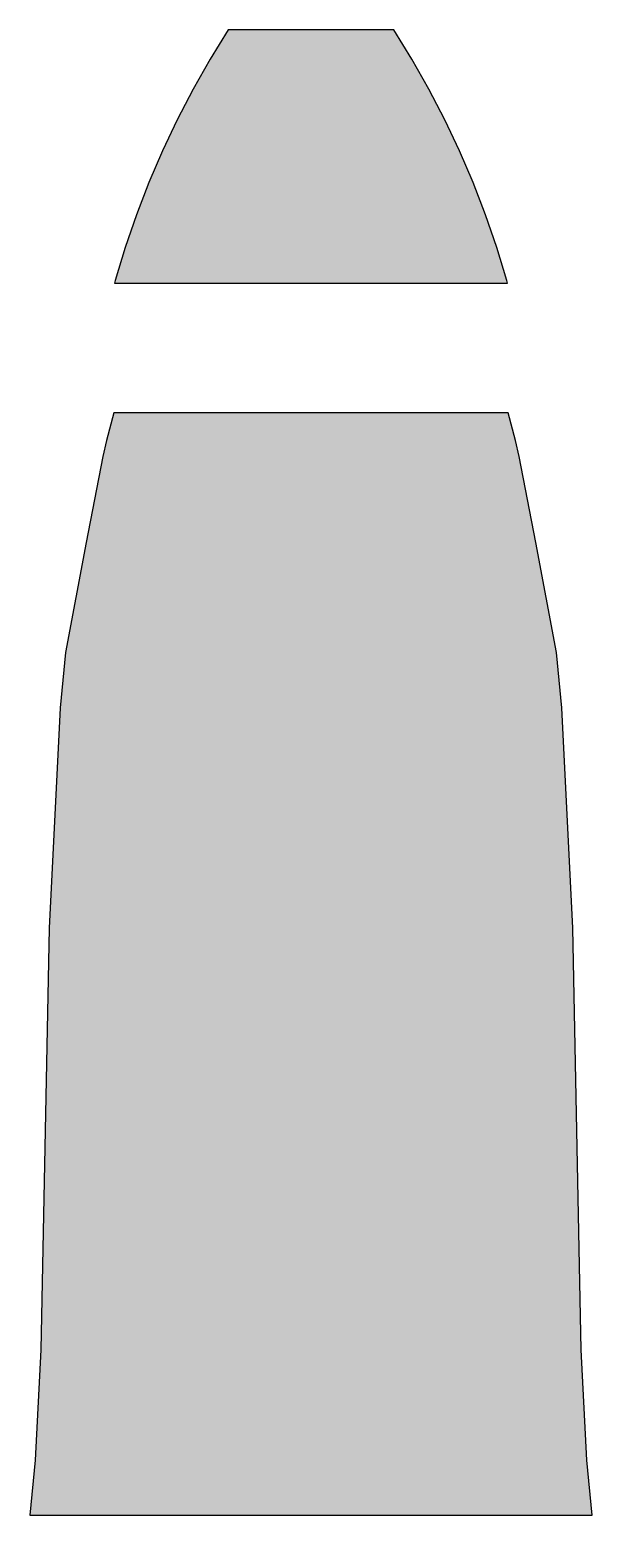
# Model space of a CAD drawing. Header units: millimetres. Extents: x -1763 to -743, y -1099 to 1596.
import ezdxf

# ---------------------------------------------------------------- set-up
doc = ezdxf.new("R2010")
doc.units = ezdxf.units.MM
doc.header["$MEASUREMENT"] = 0
doc.layers.add('layer 1', color=7, linetype='Continuous')

msp = doc.modelspace()

# ---------------------------------------------------------------- hatches: boundary and pattern name
at = {"layer": 'layer 1', "true_color": 0xe31e24}
h = msp.add_hatch(color=242, dxfattribs=at)
edge = h.paths.add_edge_path()
edge.add_spline(control_points=[(-1403.4187, 1595.6399), (-1403.4187, 1595.6399), (-1103.419, 1595.6399), (-1103.419, 1595.6399), (-1103.419, 1595.6399), (-1070.5252, 1542.3852), (-1070.5252, 1542.3852), (-1070.5252, 1542.3852), (-1039.6299, 1487.9461), (-1039.6299, 1487.9461), (-1039.6299, 1487.9461), (-1010.7731, 1432.3991), (-1010.7731, 1432.3991), (-1010.7731, 1432.3991), (-983.9955, 1375.8208), (-983.9955, 1375.8208), (-983.9955, 1375.8208), (-959.3338, 1318.2901), (-959.3338, 1318.2901), (-959.3338, 1318.2901), (-936.8213, 1259.883), (-936.8213, 1259.883), (-936.8213, 1259.883), (-916.4903, 1200.6826), (-916.4903, 1200.6826), (-916.4903, 1200.6826), (-898.3679, 1140.7675), (-898.3679, 1140.7675), (-898.3679, 1140.7675), (-897.0228, 1135.6403), (-897.0228, 1135.6403), (-897.0228, 1135.6403), (-1609.8148, 1135.6403), (-1609.8148, 1135.6403), (-1609.8148, 1135.6403), (-1608.4684, 1140.7675), (-1608.4684, 1140.7675), (-1608.4684, 1140.7675), (-1590.3473, 1200.6826), (-1590.3473, 1200.6826), (-1590.3473, 1200.6826), (-1570.0163, 1259.883), (-1570.0163, 1259.883), (-1570.0163, 1259.883), (-1547.5043, 1318.2901), (-1547.5043, 1318.2901), (-1547.5043, 1318.2901), (-1522.8426, 1375.8208), (-1522.8426, 1375.8208), (-1522.8426, 1375.8208), (-1496.0651, 1432.3991), (-1496.0651, 1432.3991), (-1496.0651, 1432.3991), (-1467.2063, 1487.9461), (-1467.2063, 1487.9461), (-1467.2063, 1487.9461), (-1436.311, 1542.3852), (-1436.311, 1542.3852), (-1436.311, 1542.3852), (-1403.4187, 1595.6399), (-1403.4187, 1595.6399)], knot_values=[0, 0, 0, 0, 0.05, 0.05, 0.05, 0.1, 0.1, 0.1, 0.15, 0.15, 0.15, 0.2, 0.2, 0.2, 0.25, 0.25, 0.25, 0.3, 0.3, 0.3, 0.35, 0.35, 0.35, 0.4, 0.4, 0.4, 0.45, 0.45, 0.45, 0.5, 0.5, 0.5, 0.55, 0.55, 0.55, 0.6, 0.6, 0.6, 0.65, 0.65, 0.65, 0.7, 0.7, 0.7, 0.75, 0.75, 0.75, 0.8, 0.8, 0.8, 0.85, 0.85, 0.85, 0.9, 0.9, 0.9, 0.95, 0.95, 0.95, 1, 1, 1, 1], degree=3, periodic=1)
h = msp.add_hatch(color=242, dxfattribs=at)
edge = h.paths.add_edge_path()
edge.add_spline(control_points=[(-778.4192, -34.3595), (-778.4192, -34.3595), (-763.4183, -799.3583), (-763.4183, -799.3583), (-763.4183, -799.3583), (-753.4187, -999.3582), (-753.4187, -999.3582), (-753.4187, -999.3582), (-743.4195, -1099.3579), (-743.4195, -1099.3579), (-743.4195, -1099.3579), (-1763.4186, -1099.3579), (-1763.4186, -1099.3579), (-1763.4186, -1099.3579), (-1753.4175, -999.3582), (-1753.4175, -999.3582), (-1753.4175, -999.3582), (-1743.4179, -799.3583), (-1743.4179, -799.3583), (-1743.4179, -799.3583), (-1728.4189, -34.3595), (-1728.4189, -34.3595), (-1728.4189, -34.3595), (-1708.4182, 365.6418), (-1708.4182, 365.6418), (-1708.4182, 365.6418), (-1698.4186, 465.6415), (-1698.4186, 465.6415), (-1698.4186, 465.6415), (-1660.919, 665.6415), (-1660.919, 665.6415), (-1660.919, 665.6415), (-1630.8283, 821.2286), (-1630.8283, 821.2286), (-1630.8283, 821.2286), (-1624.358, 850.2228), (-1624.358, 850.2228), (-1624.358, 850.2228), (-1611.1261, 900.6411), (-1611.1261, 900.6411), (-1611.1261, 900.6411), (-895.7102, 900.6411), (-895.7102, 900.6411), (-895.7102, 900.6411), (-882.4796, 850.2228), (-882.4796, 850.2228), (-882.4796, 850.2228), (-876.0098, 821.2286), (-876.0098, 821.2286), (-876.0098, 821.2286), (-845.9192, 665.6415), (-845.9192, 665.6415), (-845.9192, 665.6415), (-808.4191, 465.6415), (-808.4191, 465.6415), (-808.4191, 465.6415), (-798.418, 365.6418), (-798.418, 365.6418), (-798.418, 365.6418), (-778.4192, -34.3595), (-778.4192, -34.3595)], knot_values=[0, 0, 0, 0, 0.05, 0.05, 0.05, 0.1, 0.1, 0.1, 0.15, 0.15, 0.15, 0.2, 0.2, 0.2, 0.25, 0.25, 0.25, 0.3, 0.3, 0.3, 0.35, 0.35, 0.35, 0.4, 0.4, 0.4, 0.45, 0.45, 0.45, 0.5, 0.5, 0.5, 0.55, 0.55, 0.55, 0.6, 0.6, 0.6, 0.65, 0.65, 0.65, 0.7, 0.7, 0.7, 0.75, 0.75, 0.75, 0.8, 0.8, 0.8, 0.85, 0.85, 0.85, 0.9, 0.9, 0.9, 0.95, 0.95, 0.95, 1, 1, 1, 1], degree=3, periodic=1)

# ---------------------------------------------------------------- linework, layer by layer
at = {"layer": 'layer 1', "color": 242}
for points in [[(-1403.4187, 1595.6399), (-1403.4187, 1595.6399), (-1103.419, 1595.6399), (-1103.419, 1595.6399), (-1103.419, 1595.6399), (-1070.5252, 1542.3852), (-1070.5252, 1542.3852), (-1070.5252, 1542.3852), (-1039.6299, 1487.9461), (-1039.6299, 1487.9461), (-1039.6299, 1487.9461), (-1010.7731, 1432.3991), (-1010.7731, 1432.3991), (-1010.7731, 1432.3991), (-983.9955, 1375.8208), (-983.9955, 1375.8208), (-983.9955, 1375.8208), (-959.3338, 1318.2901), (-959.3338, 1318.2901), (-959.3338, 1318.2901), (-936.8213, 1259.883), (-936.8213, 1259.883), (-936.8213, 1259.883), (-916.4903, 1200.6826), (-916.4903, 1200.6826), (-916.4903, 1200.6826), (-898.3679, 1140.7675), (-898.3679, 1140.7675), (-898.3679, 1140.7675), (-897.0228, 1135.6403), (-897.0228, 1135.6403), (-897.0228, 1135.6403), (-1609.8148, 1135.6403), (-1609.8148, 1135.6403), (-1609.8148, 1135.6403), (-1608.4684, 1140.7675), (-1608.4684, 1140.7675), (-1608.4684, 1140.7675), (-1590.3473, 1200.6826), (-1590.3473, 1200.6826), (-1590.3473, 1200.6826), (-1570.0163, 1259.883), (-1570.0163, 1259.883), (-1570.0163, 1259.883), (-1547.5043, 1318.2901), (-1547.5043, 1318.2901), (-1547.5043, 1318.2901), (-1522.8426, 1375.8208), (-1522.8426, 1375.8208), (-1522.8426, 1375.8208), (-1496.0651, 1432.3991), (-1496.0651, 1432.3991), (-1496.0651, 1432.3991), (-1467.2063, 1487.9461), (-1467.2063, 1487.9461), (-1467.2063, 1487.9461), (-1436.311, 1542.3852), (-1436.311, 1542.3852), (-1436.311, 1542.3852), (-1403.4187, 1595.6399), (-1403.4187, 1595.6399)], [(-778.4192, -34.3595), (-778.4192, -34.3595), (-763.4183, -799.3583), (-763.4183, -799.3583), (-763.4183, -799.3583), (-753.4187, -999.3582), (-753.4187, -999.3582), (-753.4187, -999.3582), (-743.4195, -1099.3579), (-743.4195, -1099.3579), (-743.4195, -1099.3579), (-1763.4186, -1099.3579), (-1763.4186, -1099.3579), (-1763.4186, -1099.3579), (-1753.4175, -999.3582), (-1753.4175, -999.3582), (-1753.4175, -999.3582), (-1743.4179, -799.3583), (-1743.4179, -799.3583), (-1743.4179, -799.3583), (-1728.4189, -34.3595), (-1728.4189, -34.3595), (-1728.4189, -34.3595), (-1708.4182, 365.6418), (-1708.4182, 365.6418), (-1708.4182, 365.6418), (-1698.4186, 465.6415), (-1698.4186, 465.6415), (-1698.4186, 465.6415), (-1660.919, 665.6415), (-1660.919, 665.6415), (-1660.919, 665.6415), (-1630.8283, 821.2286), (-1630.8283, 821.2286), (-1630.8283, 821.2286), (-1624.358, 850.2228), (-1624.358, 850.2228), (-1624.358, 850.2228), (-1611.1261, 900.6411), (-1611.1261, 900.6411), (-1611.1261, 900.6411), (-895.7102, 900.6411), (-895.7102, 900.6411), (-895.7102, 900.6411), (-882.4796, 850.2228), (-882.4796, 850.2228), (-882.4796, 850.2228), (-876.0098, 821.2286), (-876.0098, 821.2286), (-876.0098, 821.2286), (-845.9192, 665.6415), (-845.9192, 665.6415), (-845.9192, 665.6415), (-808.4191, 465.6415), (-808.4191, 465.6415), (-808.4191, 465.6415), (-798.418, 365.6418), (-798.418, 365.6418), (-798.418, 365.6418), (-778.4192, -34.3595), (-778.4192, -34.3595)]]:
    msp.add_open_spline(points, degree=3, knots=[0, 0, 0, 0, 0.05, 0.05, 0.05, 0.1, 0.1, 0.1, 0.15, 0.15, 0.15, 0.2, 0.2, 0.2, 0.25, 0.25, 0.25, 0.3, 0.3, 0.3, 0.35, 0.35, 0.35, 0.4, 0.4, 0.4, 0.45, 0.45, 0.45, 0.5, 0.5, 0.5, 0.55, 0.55, 0.55, 0.6, 0.6, 0.6, 0.65, 0.65, 0.65, 0.7, 0.7, 0.7, 0.75, 0.75, 0.75, 0.8, 0.8, 0.8, 0.85, 0.85, 0.85, 0.9, 0.9, 0.9, 0.95, 0.95, 0.95, 1, 1, 1, 1], dxfattribs=at)

doc.saveas('drawing.dxf')
